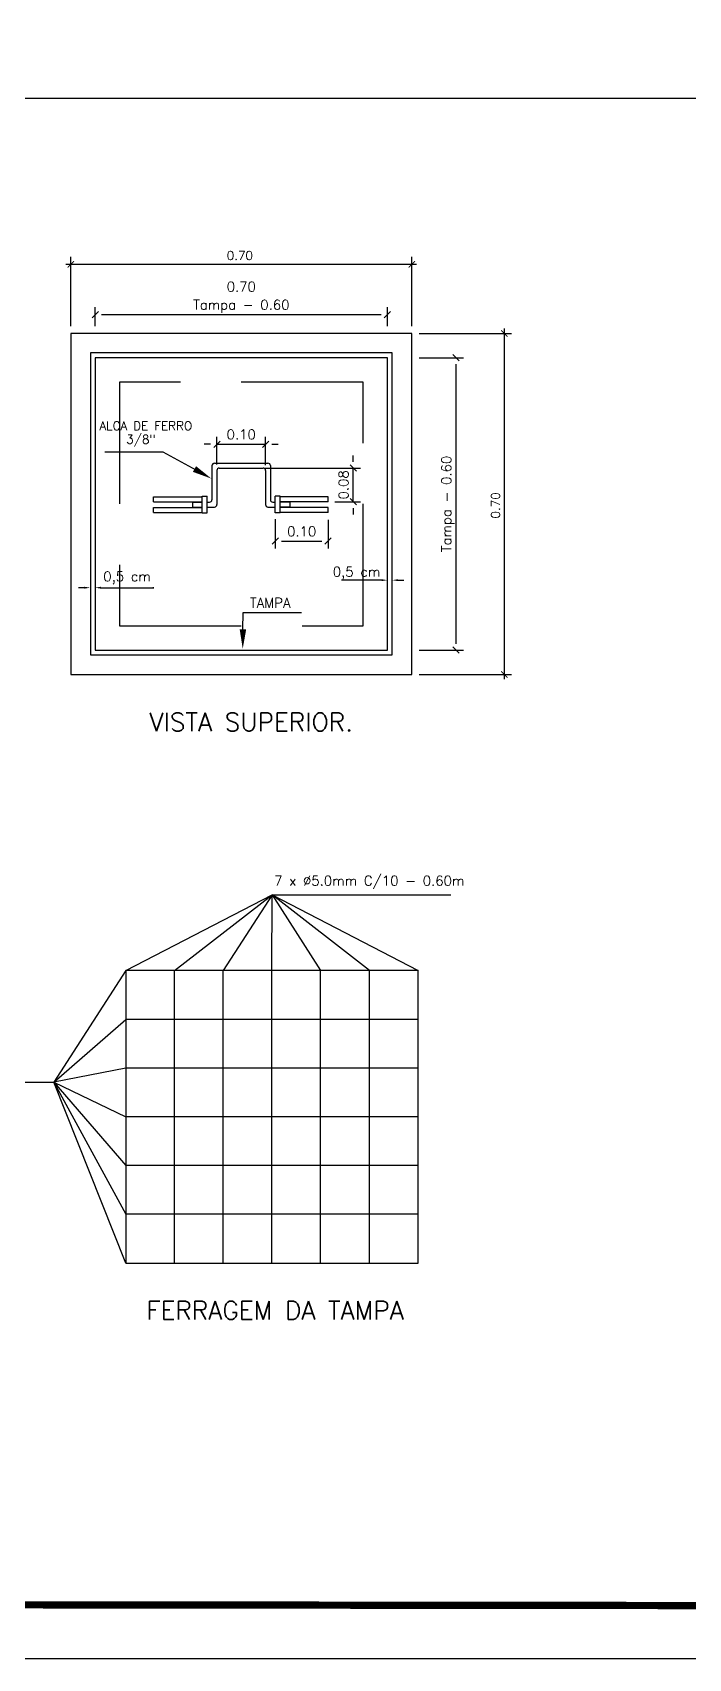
# Model space of a CAD drawing. Header units: millimetres. Extents: x 2426 to 2585, y 1215 to 1309.
# Drawn here: x 2518.49 to 2527.48, y 1215.78 to 1238.06 of the extents above; entities that cross this region are included whole.
import ezdxf
from ezdxf.enums import TextEntityAlignment as Align

# ---------------------------------------------------------------- set-up
doc = ezdxf.new("R2010")
doc.units = ezdxf.units.MM
doc.linetypes.add('HIDDEN', pattern=[0.375, 0.25, -0.125])
for name, color, linetype in [('A-PEN-B', 5, 'Continuous'), ('DETALLHES_CAIXAS', 6, 'Continuous'), ('TEXTO0', 7, 'Continuous'), ('TXT_0', 7, 'Continuous'), ('TXT_1', 3, 'Continuous')]:
    doc.layers.add(name, color=color, linetype=linetype)
doc.styles.add('ADITIVOCAD', font='ROMANS.shx')
doc.styles.add('ROMANS', font='romans', dxfattribs={"height": 0.1})

# ---------------------------------------------------------------- blocks, each defined once
blk = doc.blocks.new('ADS_DET_CG125L')
at = {"layer": 'DETALLHES_CAIXAS'}
for p, q in [((2.1094, 2.4281), (2.1094, 1.8281)), ((2.7094, 2.4281), (2.1094, 2.4281)), ((2.7094, 1.8281), (2.7094, 2.4281)), ((2.1094, 1.8281), (2.7094, 1.8281)), ((2.1723, 1.1702), (2.1723, 0.5702)), ((2.7723, 1.1702), (2.1723, 1.1702)), ((2.2723, 0.5702), (2.2723, 1.1702)), ((2.3723, 0.5702), (2.3723, 1.1702)), ((2.4723, 0.5702), (2.4723, 1.1702)), ((2.5723, 0.5702), (2.5723, 1.1702)), ((2.6723, 0.5702), (2.6723, 1.1702)), ((2.7723, 0.5702), (2.7723, 1.1702)), ((2.7723, 1.0702), (2.1723, 1.0702)), ((2.7723, 0.9702), (2.1723, 0.9702)), ((2.7723, 0.8702), (2.1723, 0.8702)), ((2.7723, 0.7702), (2.1723, 0.7702)), ((2.7723, 0.6702), (2.1723, 0.6702)), ((2.1723, 0.5702), (2.7723, 0.5702))]:
    blk.add_line(p, q, dxfattribs=at)
at = {"layer": 'TXT_0', "linetype": 'ByBlock'}
for p, q in [((2.0494, 2.6199), (2.7694, 2.6199)), ((2.0594, 2.4931), (2.0594, 2.6349)), ((2.7594, 2.4931), (2.7594, 2.6349)), ((2.1159, 2.5233), (2.1029, 2.5103)), ((2.1094, 2.4931), (2.1094, 2.5318)), ((2.1224, 2.5168), (2.6964, 2.5168)), ((2.7029, 2.5103), (2.7159, 2.5233)), ((2.7094, 2.4931), (2.7094, 2.5318)), ((2.7744, 2.4781), (2.9645, 2.4781)), ((2.9495, 1.7681), (2.9495, 2.4881)), ((2.7744, 2.4281), (2.8655, 2.4281)), ((2.857, 2.4216), (2.844, 2.4346)), ((2.8505, 1.8411), (2.8505, 2.4151)), ((2.3462, 2.2507), (2.3332, 2.2507)), ((2.3527, 2.2442), (2.3657, 2.2572)), ((2.3592, 2.2092), (2.3592, 2.2657)), ((2.3592, 2.2507), (2.4592, 2.2507)), ((2.4657, 2.2572), (2.4527, 2.2442)), ((2.4592, 2.2079), (2.4592, 2.2657)), ((2.4722, 2.2507), (2.4852, 2.2507)), ((2.6329, 2.2082), (2.6459, 2.1952)), ((2.6394, 2.2147), (2.6394, 2.2277)), ((2.4583, 2.2017), (2.6544, 2.2017)), ((2.6394, 2.1327), (2.6394, 2.2017)), ((2.6459, 2.1262), (2.6329, 2.1392)), ((2.6016, 2.1327), (2.6544, 2.1327)), ((2.6394, 2.1197), (2.6394, 2.1067)), ((2.4792, 2.0969), (2.4792, 2.0367)), ((2.5875, 2.0957), (2.5875, 2.0367)), ((2.4857, 2.0582), (2.4727, 2.0452)), ((2.4922, 2.0517), (2.5745, 2.0517)), ((2.581, 2.0452), (2.594, 2.0582)), ((2.6851, 1.9716), (2.6152, 1.9716)), ((2.6971, 1.9716), (2.6851, 1.9716)), ((2.7314, 1.9716), (2.7434, 1.9716)), ((2.0871, 1.9562), (2.0751, 1.9562)), ((2.1214, 1.9562), (2.2301, 1.9562)), ((2.2301, 1.9562), (2.2278, 1.9562)), ((2.7744, 1.8281), (2.8655, 1.8281)), ((2.844, 1.8346), (2.857, 1.8216)), ((2.7744, 1.7781), (2.9645, 1.7781))]:
    blk.add_line(p, q, dxfattribs=at)
at = {"layer": 'TXT_0'}
for p, q in [((2.0594, 2.4781), (2.0594, 1.7781)), ((2.7594, 2.4781), (2.0594, 2.4781)), ((2.7594, 1.7781), (2.7594, 2.4781)), ((2.0994, 2.4381), (2.0994, 1.8181)), ((2.7194, 2.4381), (2.0994, 2.4381)), ((2.7194, 1.8181), (2.7194, 2.4381)), ((2.2487, 2.2342), (2.1292, 2.2342)), ((2.3169, 2.1977), (2.2487, 2.2342)), ((2.3492, 2.2067), (2.3492, 2.1367)), ((2.3542, 2.2117), (2.4642, 2.2117)), ((2.4692, 2.2067), (2.4692, 2.1367)), ((2.3592, 2.1967), (2.3592, 2.1267)), ((2.3642, 2.2017), (2.4542, 2.2017)), ((2.4592, 2.1967), (2.4592, 2.1267)), ((2.3292, 2.1437), (2.3392, 2.1437)), ((2.3292, 2.1097), (2.3292, 2.1437)), ((2.3392, 2.1097), (2.3392, 2.1437)), ((2.4892, 2.1437), (2.4792, 2.1437)), ((2.4792, 2.1097), (2.4792, 2.1437)), ((2.4892, 2.1097), (2.4892, 2.1437)), ((2.3092, 2.1317), (2.3092, 2.1217)), ((2.3092, 2.1317), (2.3292, 2.1317)), ((2.3092, 2.1217), (2.3292, 2.1217)), ((2.3292, 2.1097), (2.3392, 2.1097)), ((2.3392, 2.1317), (2.3442, 2.1317)), ((2.3392, 2.1217), (2.3542, 2.1217)), ((2.4642, 2.1217), (2.4792, 2.1217)), ((2.4742, 2.1317), (2.4792, 2.1317)), ((2.4892, 2.1097), (2.4792, 2.1097)), ((2.5092, 2.1317), (2.4892, 2.1317)), ((2.5092, 2.1217), (2.4892, 2.1217)), ((2.5092, 2.1317), (2.5092, 2.1217)), ((2.4127, 1.8706), (2.4132, 1.9054)), ((2.4132, 1.9054), (2.5329, 1.9054)), ((2.0994, 1.8181), (2.7194, 1.8181)), ((2.0594, 1.7781), (2.7594, 1.7781)), ((2.1723, 1.1702), (2.4731, 1.3256)), ((2.2723, 1.1702), (2.4731, 1.3256)), ((2.4731, 1.3256), (2.3723, 1.1702)), ((2.4723, 1.1702), (2.4731, 1.3256)), ((2.4731, 1.3256), (2.8398, 1.3256)), ((2.4731, 1.3256), (2.7723, 1.1702)), ((2.6723, 1.1702), (2.4731, 1.3256)), ((2.4731, 1.3256), (2.5723, 1.1702)), ((2.1723, 1.1702), (2.0242, 0.9415)), ((2.0242, 0.9415), (2.1723, 1.0702)), ((2.1723, 0.9702), (2.0242, 0.9415)), ((1.5809, 0.9415), (2.0242, 0.9415)), ((2.0242, 0.9415), (2.1723, 0.6702)), ((2.0242, 0.9415), (2.1723, 0.7702)), ((2.1723, 0.5702), (2.0242, 0.9415)), ((2.0242, 0.9415), (2.1723, 0.8702))]:
    blk.add_line(p, q, dxfattribs=at)
at = {"layer": 'TXT_0', "linetype": 'HIDDEN'}
for p, q in [((2.1594, 2.3781), (2.1594, 1.8781)), ((2.6594, 2.3781), (2.1594, 2.3781)), ((2.6594, 1.8781), (2.6594, 2.3781)), ((2.229, 2.1327), (2.229, 2.1427)), ((2.229, 2.1427), (2.3292, 2.1427)), ((2.5875, 2.1427), (2.4892, 2.1427)), ((2.5875, 2.1327), (2.5875, 2.1427)), ((2.229, 2.1327), (2.3292, 2.1327)), ((2.229, 2.1107), (2.229, 2.1207)), ((2.229, 2.1207), (2.3292, 2.1207)), ((2.229, 2.1107), (2.3292, 2.1107)), ((2.5875, 2.1327), (2.4892, 2.1327)), ((2.5875, 2.1207), (2.4892, 2.1207)), ((2.5875, 2.1107), (2.4892, 2.1107)), ((2.5875, 2.1107), (2.5875, 2.1207)), ((2.1594, 1.8781), (2.6594, 1.8781))]:
    blk.add_line(p, q, dxfattribs=at)
at = {"layer": 'TXT_0', "linetype": 'ByBlock', "const_width": 0.00195}
for points in [[(2.0659, 2.6264), (2.0529, 2.6134)], [(2.7529, 2.6134), (2.7659, 2.6264)], [(2.956, 2.4716), (2.943, 2.4846)], [(2.943, 1.7846), (2.956, 1.7716)]]:
    blk.add_lwpolyline(points, dxfattribs=at)
at = {"layer": 'TXT_0'}
for centre, start, end in [((2.3542, 2.2067), 90, 180), ((2.4642, 2.2067), 360, 90), ((2.3642, 2.1967), 90, 180), ((2.4542, 2.1967), 0, 90), ((2.3442, 2.1367), 270, 0), ((2.4742, 2.1367), 180, 270), ((2.3542, 2.1267), 270, 0), ((2.4642, 2.1267), 180, 270)]:
    blk.add_arc(centre, 0.005, start, end, dxfattribs=at)
for points in [[(2.3165, 2.2055), (2.31, 2.1939), (2.3481, 2.18)], [(2.4194, 1.8706), (2.4061, 1.8707), (2.4123, 1.8306)]]:
    blk.add_solid(points, dxfattribs=at)
at = {"layer": 'TXT_0', "linetype": 'ByBlock'}
for points in [[(2.6974, 1.9736), (2.6974, 1.9696), (2.7094, 1.9716)], [(2.7314, 1.9736), (2.7314, 1.9696), (2.7194, 1.9716)], [(2.0871, 1.9582), (2.0871, 1.9542), (2.0991, 1.9562)], [(2.1214, 1.9582), (2.1214, 1.9542), (2.1094, 1.9562)]]:
    blk.add_solid(points, dxfattribs=at)
at = {"layer": 'TXT_0', "style": 'ROMANS'}
blk.add_text('0.70', height=0.018, dxfattribs=at).set_placement((2.3794, 2.6289))
at = {"layer": 'TXT_0', "linetype": 'ByBlock', "style": 'ROMANS'}
for s, p in [('0.70', (2.4094, 2.574)), ('Tampa - 0.60', (2.4094, 2.5368)), ('0.10', (2.4092, 2.2707)), ('0.10', (2.5334, 2.0717))]:
    blk.add_text(s, height=0.02, dxfattribs=at).set_placement(p, align=Align.MIDDLE_CENTER)
at = {"layer": 'TXT_0', "style": 'ROMANS'}
for s, height, p in [('ALCA DE FERRO ', 0.018, (2.118, 2.2883)), (' 3/8"', 0.018, (2.1607, 2.2607)), ('TAMPA', 0.02, (2.4272, 1.9251)), ('7 x %%C5.0mm C/10 - 0.60m', 0.02, (2.4768, 1.3548))]:
    blk.add_text(s, height=height, dxfattribs=at).set_placement(p, align=Align.MIDDLE_LEFT)
at = {"layer": 'TXT_0', "linetype": 'ByBlock', "style": 'ROMANS'}
for s, p in [('Tampa - 0.60', (2.8305, 2.1281)), ('0.08', (2.6194, 2.1672))]:
    blk.add_text(s, height=0.02, rotation=90, dxfattribs=at).set_placement(p, align=Align.MIDDLE_CENTER)
at = {"layer": 'TXT_0', "style": 'ROMANS'}
blk.add_text('0.70', height=0.018, rotation=90, dxfattribs=at).set_placement((2.9405, 2.0981))
at = {"layer": 'TXT_0', "linetype": 'ByBlock', "style": 'ROMANS'}
for p in [(2.1748, 1.9762), (2.6461, 1.9859)]:
    blk.add_text('0,5 cm', height=0.02, dxfattribs=at).set_placement(p, align=Align.MIDDLE)
at = {"layer": 'TXT_1', "style": 'ADITIVOCAD'}
for s, p in [('VISTA SUPERIOR.', (2.4299, 1.6804)), ('FERRAGEM DA TAMPA', (2.479, 0.473))]:
    blk.add_text(s, height=0.0375, dxfattribs=at).set_placement(p, align=Align.MIDDLE)

msp = doc.modelspace()

# ---------------------------------------------------------------- linework, layer by layer
at = {"layer": 'A-PEN-B', "color": 0, "ltscale": 0.25}
msp.add_lwpolyline([(2504.805, 1237.159), (2528.095, 1237.159), (2528.095, 1216.534), (2504.805, 1216.534)], close=True, dxfattribs=at)
at = {"layer": 'TEXTO0', "linetype": 'ByBlock'}
msp.add_lwpolyline([(2504.055, 1215.784), (2584.835, 1215.784), (2584.835, 1260.334), (2504.055, 1260.334)], close=True, dxfattribs=at)
at = {"layer": 'TEXTO0', "linetype": 'ByBlock', "const_width": 0.1}
msp.add_lwpolyline([(2504.805, 1216.534), (2584.115, 1216.448), (2584.115, 1259.498), (2504.777, 1259.532)], close=True, dxfattribs=at)

# ---------------------------------------------------------------- block references
at = {"lineweight": 18, "xscale": 6.67507638106508, "yscale": 6.67507638106508, "zscale": 6.67507638106508}
msp.add_blockref('ADS_DET_CG125L', (2505.271, 1217.396), dxfattribs=at)

doc.saveas('drawing.dxf')
